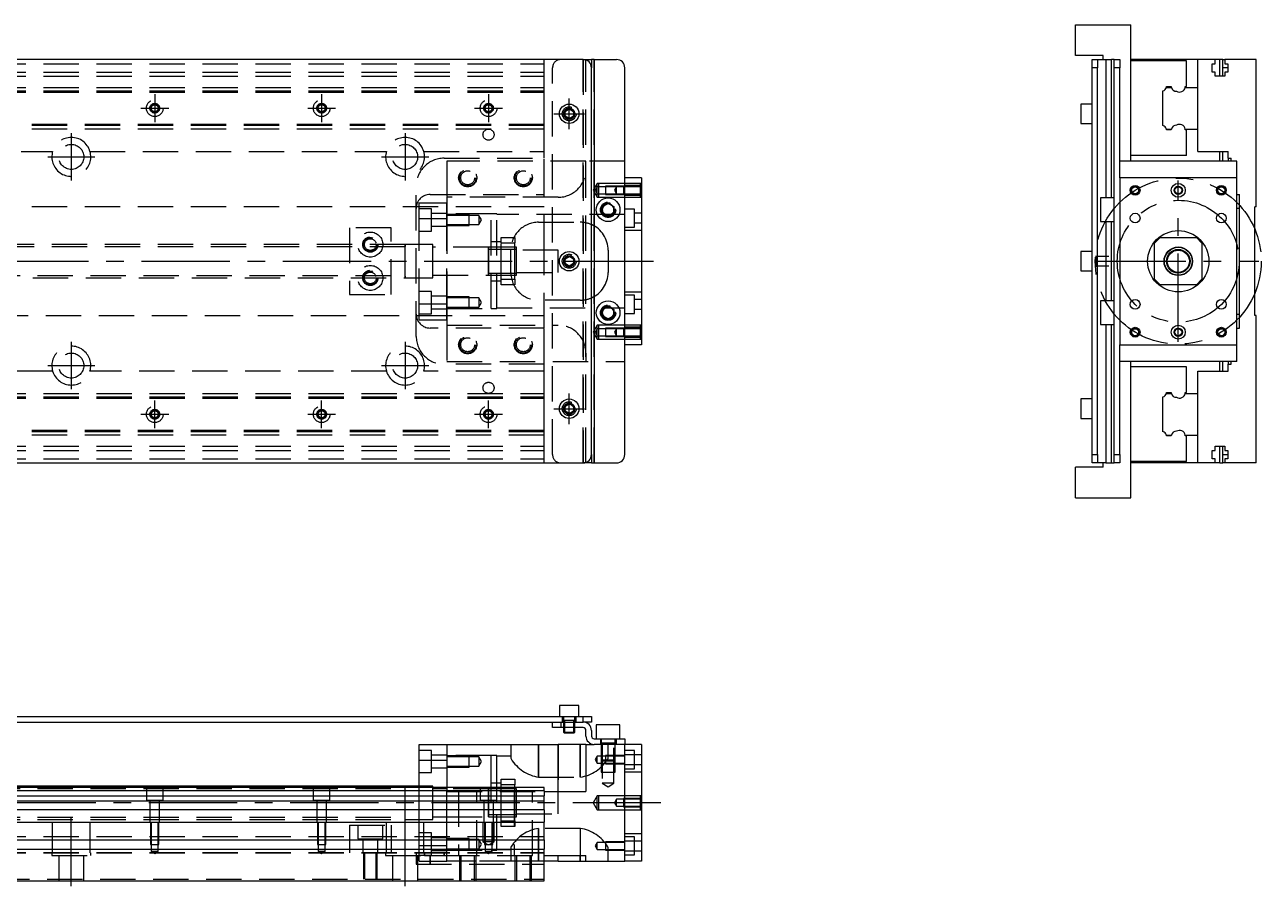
# Model space of a CAD drawing. Extents: x -5 to 855, y -275 to 87.
# Drawn here: x 410.2 to 854.8, y -224.6 to 85 of the extents above; entities that cross this region are included whole.
import ezdxf

# ---------------------------------------------------------------- set-up
doc = ezdxf.new("R2010")
doc.units = 0
doc.linetypes.add('CENTER', pattern=[50.8, 31.75, -6.35, 6.35, -6.35])
doc.linetypes.add('DASHED', pattern=[19.05, 12.7, -6.35])
doc.layers.get('0').update_dxf_attribs({"linetype": 'CONTINUOUS'})
doc.layers.add('CENTER', color=1, linetype='CENTER')

msp = doc.modelspace()

# ---------------------------------------------------------------- linework, layer by layer
at = {"color": 7, "linetype": 'CONTINUOUS'}
for p, q in [((787.97, 74), (787.97, 85)), ((787.97, 85), (807.97, 85)), ((807.97, 36), (807.97, 85)), ((611, 72.5), (3, 72.5)), ((611, 72.5), (614, 72.5)), ((614, 72.5), (614, 69.5)), ((615, 72.5), (614, 72.5)), ((615, 72.5), (615, -72.5)), ((615, 72.5), (623, 72.5)), ((797.97, 74), (787.97, 74)), ((793.97, 72.5), (795.97, 72.5)), ((793.97, 69.5), (793.97, 72.5)), ((795.97, 72.5), (795.97, 69.5)), ((795.97, 72.5), (798.97, 72.5)), ((797.97, 72.5), (797.97, 74)), ((798.97, 72.5), (798.97, 22.75)), ((798.97, 72.5), (800.97, 72.5)), ((800.97, 22.75), (800.97, 72.5)), ((801.97, 72.5), (800.97, 72.5)), ((801.97, 72.5), (803.97, 72.5)), ((801.97, 69.5), (801.97, 72.5)), ((803.97, 72.5), (803.97, 69.5)), ((831.97, 72.5), (807.97, 72.5)), ((827.97, 72), (807.97, 72)), ((827.97, 62.8), (827.97, 72)), ((838.27, 72.5), (831.97, 72.5)), ((831.97, 62.5), (831.97, 72.5)), ((839.97, 72.5), (838.27, 72.5)), ((838.27, 71), (838.27, 72.5)), ((839.97, 66.5), (839.97, 72.5)), ((840.97, 72.5), (839.97, 72.5)), ((840.97, 72.5), (841.67, 72.5)), ((840.97, 69.5), (840.97, 72.5)), ((841.67, 72.5), (841.67, 71)), ((852.97, 72.5), (841.67, 72.5)), ((852.97, 19.5), (852.97, 72.5)), ((614, -69.5), (614, 69.5)), ((626, -69.5), (626, 69.5)), ((795.97, 69.5), (793.97, 69.5)), ((793.97, -69.5), (793.97, 69.5)), ((795.97, -69.5), (795.97, 69.5)), ((803.97, 69.5), (801.97, 69.5)), ((801.97, -69.5), (801.97, 69.5)), ((803.97, 36), (803.97, 69.5)), ((837.12, 71), (838.27, 71)), ((837.12, 68), (837.12, 71)), ((838.27, 68), (837.12, 68)), ((838.27, 66.5), (838.27, 68)), ((842.82, 69.5), (840.97, 69.5)), ((840.97, 66.5), (840.97, 69.5)), ((841.67, 71), (842.82, 71)), ((841.67, 68), (841.67, 66.5)), ((842.82, 68), (841.67, 68)), ((842.82, 71), (842.82, 68)), ((820.72, 62.5), (822.5, 62.5)), ((820.77, 62.8), (822.47, 62.8)), ((827.45, 62.5), (831.97, 62.5)), ((827.47, 62.8), (827.97, 62.8)), ((831.97, 47.5), (831.97, 62.5)), ((831.97, 47.5), (831.97, 62.5)), ((841.67, 66.5), (838.27, 66.5)), ((819.47, 48.75), (819.47, 61.25)), ((604.5, 53.87), (606, 54.73)), ((604.5, 52.13), (604.5, 53.87)), ((606, 54.73), (607.5, 53.87)), ((607.5, 53.87), (607.5, 52.13)), ((789.97, 56.5), (789.97, 53)), ((793.97, 56.5), (789.97, 56.5)), ((606, 51.27), (604.5, 52.13)), ((607.5, 52.13), (606, 51.27)), ((789.97, 53), (789.97, 49.5)), ((789.97, 49.5), (793.97, 49.5)), ((820.72, 47.5), (822.5, 47.5)), ((822.47, 47.2), (820.77, 47.2)), ((827.45, 47.5), (831.97, 47.5)), ((827.97, 47.2), (827.47, 47.2)), ((827.97, 38), (827.97, 47.2)), ((831.97, 39.5), (831.97, 47.5)), ((626, -36), (626, 36)), ((803.97, 30), (803.97, 36)), ((803.97, 30), (803.97, 36)), ((845.97, 36), (803.97, 36)), ((827.97, 38), (807.97, 38)), ((831.97, 39.5), (842.97, 39.5)), ((839.97, 36), (839.97, 39.5)), ((840.97, 36), (840.97, 39.5)), ((842.97, 37), (842.97, 39.5)), ((842.97, 37), (843.97, 37)), ((842.97, 37), (842.97, 36)), ((843.97, 36), (843.97, 37)), ((845.97, 30), (845.97, 36)), ((632, 30), (626, 30)), ((632, 30), (632, -30)), ((803.97, 30), (803.97, -30)), ((845.97, 30), (803.97, 30)), ((845.97, -30), (845.97, 30)), ((796.97, 22.75), (796.97, 18.5)), ((801.97, 22.75), (796.97, 22.75)), ((845.97, 24), (846.97, 24)), ((846.97, -24), (846.97, 24)), ((618, 19.65), (620, 20.81)), ((618, 17.35), (618, 19.65)), ((620, 20.81), (622, 19.65)), ((622, 19.65), (622, 17.35)), ((796.97, 18.5), (796.97, 14.25)), ((846.97, 19), (845.97, 19)), ((852.47, -19.5), (852.47, 19.5)), ((852.97, 19.5), (852.47, 19.5)), ((620, 16.19), (618, 17.35)), ((622, 17.35), (620, 16.19)), ((796.97, 14.25), (801.97, 14.25)), ((798.97, 14.25), (798.97, -14.25)), ((800.97, -14.25), (800.97, 14.25)), ((547, -6), (547, 6)), ((818.47, 8.5), (816.47, 6.5)), ((816.47, -6.5), (816.47, 6.5)), ((818.47, 8.5), (831.47, 8.5)), ((833.47, 6.5), (831.47, 8.5)), ((833.47, 6.5), (833.47, -6.5)), ((604.5, 0.87), (606, 1.73)), ((604.5, -0.87), (604.5, 0.87)), ((606, 1.73), (607.5, 0.87)), ((607.5, 0.87), (607.5, -0.87)), ((789.97, 3.5), (789.97, 0)), ((793.97, 3.5), (789.97, 3.5)), ((789.97, 0), (789.97, -3.5)), ((795.37, 2), (795.37, 1.65)), ((795.37, 2), (795.37, 0)), ((795.37, 2), (795.37, -2)), ((795.37, 1.65), (795.37, 0)), ((795.97, 1.65), (795.37, 1.65)), ((795.37, 0), (795.37, -1.42)), ((797.97, 1.65), (795.97, 1.65)), ((799.97, 1.65), (797.97, 1.65)), ((606, -1.73), (604.5, -0.87)), ((607.5, -0.87), (606, -1.73)), ((789.97, -3.5), (793.97, -3.5)), ((795.37, -1.42), (795.37, -2)), ((795.37, -1.65), (795.97, -1.65)), ((795.97, -1.65), (797.97, -1.65)), ((797.97, -1.65), (799.97, -1.65)), ((816.47, -6.5), (818.47, -8.5)), ((831.47, -8.5), (818.47, -8.5)), ((831.47, -8.5), (833.47, -6.5)), ((618, -17.35), (620, -16.19)), ((618, -19.65), (618, -17.35)), ((620, -16.19), (622, -17.35)), ((622, -17.35), (622, -19.65)), ((796.97, -14.25), (796.97, -18.5)), ((801.97, -14.25), (796.97, -14.25)), ((620, -20.81), (618, -19.65)), ((622, -19.65), (620, -20.81)), ((796.97, -18.5), (796.97, -22.75)), ((845.97, -19), (846.97, -19)), ((852.97, -19.5), (852.47, -19.5)), ((852.97, -72.5), (852.97, -19.5)), ((796.97, -22.75), (801.97, -22.75)), ((798.97, -22.75), (798.97, -72.5)), ((800.97, -72.5), (800.97, -22.75)), ((845.97, -24), (846.97, -24)), ((632, -30), (626, -30)), ((803.97, -36), (803.97, -30)), ((803.97, -30), (845.97, -30)), ((803.97, -36), (803.97, -30)), ((845.97, -36), (845.97, -30)), ((803.97, -69.5), (803.97, -36)), ((845.97, -36), (803.97, -36)), ((807.97, -85), (807.97, -36)), ((827.97, -38), (807.97, -38)), ((827.97, -47.2), (827.97, -38)), ((831.97, -39.5), (842.97, -39.5)), ((831.97, -47.5), (831.97, -39.5)), ((839.97, -39.5), (839.97, -36)), ((840.97, -39.5), (840.97, -36)), ((842.97, -36), (842.97, -37)), ((842.97, -37), (843.97, -37)), ((842.97, -39.5), (842.97, -37)), ((843.97, -37), (843.97, -36)), ((819.47, -61.25), (819.47, -48.75)), ((820.72, -47.5), (822.5, -47.5)), ((820.77, -47.2), (822.47, -47.2)), ((827.45, -47.5), (831.97, -47.5)), ((827.47, -47.2), (827.97, -47.2)), ((831.97, -62.5), (831.97, -47.5)), ((831.97, -62.5), (831.97, -47.5)), ((604.5, -52.13), (606, -51.27)), ((604.5, -53.87), (604.5, -52.13)), ((606, -51.27), (607.5, -52.13)), ((607.5, -52.13), (607.5, -53.87)), ((789.97, -49.5), (789.97, -53)), ((793.97, -49.5), (789.97, -49.5)), ((789.97, -53), (789.97, -56.5)), ((606, -54.73), (604.5, -53.87)), ((607.5, -53.87), (606, -54.73)), ((789.97, -56.5), (793.97, -56.5)), ((820.72, -62.5), (822.5, -62.5)), ((822.47, -62.8), (820.77, -62.8)), ((827.45, -62.5), (831.97, -62.5)), ((827.97, -62.8), (827.47, -62.8)), ((827.97, -72), (827.97, -62.8)), ((831.97, -72.5), (831.97, -62.5)), ((838.27, -66.5), (841.67, -66.5)), ((838.27, -68), (838.27, -66.5)), ((839.97, -72.5), (839.97, -66.5)), ((840.97, -69.5), (840.97, -66.5)), ((841.67, -66.5), (841.67, -68)), ((614, -69.5), (614, -72.5)), ((793.97, -69.5), (795.97, -69.5)), ((793.97, -72.5), (793.97, -69.5)), ((795.97, -69.5), (795.97, -72.5)), ((801.97, -69.5), (803.97, -69.5)), ((801.97, -72.5), (801.97, -69.5)), ((803.97, -69.5), (803.97, -72.5)), ((837.12, -68), (838.27, -68)), ((837.12, -71), (837.12, -68)), ((838.27, -71), (837.12, -71)), ((838.27, -72.5), (838.27, -71)), ((840.97, -69.5), (842.82, -69.5)), ((840.97, -72.5), (840.97, -69.5)), ((841.67, -68), (842.82, -68)), ((841.67, -71), (841.67, -72.5)), ((842.82, -71), (841.67, -71)), ((842.82, -68), (842.82, -71)), ((3, -72.5), (611, -72.5)), ((614, -72.5), (611, -72.5)), ((614, -72.5), (615, -72.5)), ((615, -72.5), (623, -72.5)), ((787.97, -85), (787.97, -74)), ((797.97, -74), (787.97, -74)), ((795.97, -72.5), (793.97, -72.5)), ((798.97, -72.5), (795.97, -72.5)), ((797.97, -74), (797.97, -72.5)), ((798.97, -72.5), (800.97, -72.5)), ((800.97, -72.5), (801.97, -72.5)), ((803.97, -72.5), (801.97, -72.5)), ((827.97, -72), (807.97, -72)), ((831.97, -72.5), (807.97, -72.5)), ((838.27, -72.5), (831.97, -72.5)), ((839.97, -72.5), (838.27, -72.5)), ((839.97, -72.5), (840.97, -72.5)), ((841.67, -72.5), (840.97, -72.5)), ((852.97, -72.5), (841.67, -72.5)), ((787.97, -85), (807.97, -85)), ((609.5, -159.63), (602.5, -159.63)), ((602.5, -159.63), (602.5, -163.63)), ((609.5, -163.63), (609.5, -159.63)), ((357, -163.63), (611, -163.63)), ((611, -165.63), (611, -163.63)), ((611, -163.63), (614, -163.63)), ((614, -163.63), (614, -165.63)), ((357, -165.63), (603, -165.63)), ((600, -167.63), (600, -165.63)), ((603, -167.63), (600, -167.63)), ((603, -165.63), (611, -165.63)), ((603, -165.63), (603, -167.63)), ((603, -165.63), (611, -165.63)), ((611, -167.63), (603, -167.63)), ((604, -167.63), (604, -169.28)), ((604.35, -167.63), (604.35, -169.63)), ((607.65, -169.63), (607.65, -167.63)), ((608, -169.28), (608, -167.63)), ((614, -165.63), (611, -165.63)), ((612, -170.63), (612, -168.63)), ((614, -168.63), (614, -170.63)), ((624.25, -166.63), (615.75, -166.63)), ((615.75, -166.63), (615.75, -171.63)), ((624.25, -171.63), (624.25, -166.63)), ((604, -169.28), (608, -169.28)), ((604, -169.28), (604.35, -169.63)), ((607.65, -169.63), (604.35, -169.63)), ((607.65, -169.63), (608, -169.28)), ((615, -171.63), (623, -171.63)), ((623, -173.63), (623, -171.63)), ((623, -171.63), (626, -171.63)), ((626, -171.63), (626, -173.63)), ((552, -179.3), (552, -173.63)), ((552, -173.63), (562, -173.63)), ((562, -173.63), (602, -173.63)), ((562, -173.63), (562, -189.13)), ((602, -190.63), (602, -173.63)), ((612, -173.63), (602, -173.63)), ((612, -173.63), (615, -173.63)), ((612, -173.63), (612, -190.63)), ((623, -173.63), (615, -173.63)), ((626, -173.63), (623, -173.63)), ((632, -173.63), (626, -173.63)), ((626, -215.63), (626, -173.63)), ((632, -173.63), (632, -215.63)), ((552, -179.3), (562, -179.3)), ((552, -189.13), (552, -179.3)), ((547, -188.63), (352.5, -188.63)), ((597, -189.13), (352.5, -189.13)), ((597, -190.38), (352.5, -190.38)), ((547, -188.63), (546.99, -188.63)), ((547, -189.13), (547, -188.63)), ((547, -188.63), (547, -188.63)), ((552, -188.63), (547, -188.63)), ((547, -189.13), (547, -188.63)), ((552, -188.63), (547, -188.63)), ((577, -194.63), (577, -189.63)), ((577, -199.63), (577, -189.63)), ((577, -190.38), (577, -190.63)), ((578, -190.38), (577, -190.38)), ((577, -190.63), (577, -198.88)), ((581.5, -190.38), (578, -190.38)), ((586.5, -190.38), (581.5, -190.38)), ((587, -190.38), (586.5, -190.38)), ((597, -190.38), (597, -189.13)), ((597, -190.38), (597, -192.16)), ((597, -190.63), (612, -190.63)), ((352.5, -192.16), (597, -192.16)), ((597, -194.05), (352.5, -194.05)), ((597, -194.05), (597, -192.16)), ((597, -197.11), (597, -194.05)), ((597, -197.11), (352.5, -197.11)), ((577, -199.63), (577, -198.88)), ((577, -198.88), (587, -198.88)), ((597, -197.11), (597, -201.63)), ((17, -201.63), (597, -201.63)), ((597, -207.93), (597, -201.63)), ((17, -207.93), (597, -207.93)), ((597, -207.93), (597, -211.33)), ((17, -211.33), (597, -211.33)), ((597, -222.63), (597, -211.33)), ((597, -213.63), (612, -213.63)), ((602, -215.63), (597, -215.63)), ((602, -215.63), (602, -213.63)), ((602, -215.63), (612, -215.63)), ((612, -215.63), (612, -213.63)), ((612, -215.63), (626, -215.63)), ((632, -215.63), (626, -215.63)), ((17, -222.63), (597, -222.63))]:
    msp.add_line(p, q, dxfattribs=at)
at = {"color": 3, "linetype": 'DASHED'}
for p, q in [((597, 62.5), (597, 72.5)), ((611, -72.5), (611, 72.5)), ((611, 72.5), (611, -72.5)), ((612, -72.5), (612, 72.5)), ((615, -72.5), (615, 72.5)), ((17, 71), (597, 71)), ((17, 68), (597, 68)), ((600, -69.5), (600, 69.5)), ((17, 66.5), (597, 66.5)), ((17, 62.5), (597, 62.5)), ((597, 61.25), (597, 62.5)), ((17, 61.25), (597, 61.25)), ((17, 61.11), (597, 61.11)), ((17, 61.1), (597, 61.1)), ((17, 60.8), (597, 60.8)), ((597, 48.75), (597, 61.25)), ((597, 49.2), (17, 49.2)), ((604, 53), (604.03, 53.35)), ((597, 48.9), (17, 48.9)), ((597, 48.89), (17, 48.89)), ((597, 48.75), (17, 48.75)), ((597, 47.5), (17, 47.5)), ((597, 47.5), (597, 48.75)), ((597, 39.5), (597, 47.5)), ((313.71, 39.5), (420.29, 39.5)), ((433.71, 39.5), (540.29, 39.5)), ((553.71, 39.5), (597, 39.5)), ((561, 37), (597, 37)), ((562, 36), (562, 23)), ((612, 36), (562, 36)), ((597, 37), (597, 39.5)), ((597, 24), (597, 37)), ((626, 36), (612, 36)), ((612, 33), (612, 36)), ((551, -27), (551, 27)), ((616, 28), (614.56, 25.5)), ((616, 26.75), (615.28, 25.5)), ((616, 26.75), (616, 28)), ((616.5, 28), (616, 28)), ((616, 24.25), (616, 26.75)), ((619, 26.75), (616, 26.75)), ((616.5, 28), (616.5, 23)), ((626, 28), (616.5, 28)), ((619, 27), (619, 24)), ((626, 27), (619, 27)), ((626, 26.75), (619, 26.75)), ((623, 26.75), (622.28, 25.5)), ((623, 24.25), (623, 26.75)), ((625.5, 27), (625.5, 24)), ((631.5, 28), (626, 28)), ((632, 27.25), (626, 27.25)), ((631.5, 27), (626, 27)), ((631.5, 26.75), (626, 26.75)), ((631.5, 28), (631.5, 23)), ((632, 28), (631.5, 28)), ((556, 24), (597, 24)), ((562, 23), (562, 15.33)), ((602, 23), (562, 23)), ((597, 4), (597, 24)), ((614.56, 25.5), (616, 23)), ((615.28, 25.5), (616, 24.25)), ((616, 23), (616, 24.25)), ((616, 24.25), (619, 24.25)), ((616, 23), (616.5, 23)), ((616.5, 23), (626, 23)), ((619, 24.25), (626, 24.25)), ((619, 24), (626, 24)), ((622.28, 25.5), (623, 24.25)), ((626, 24.25), (631.5, 24.25)), ((626, 24), (631.5, 24)), ((626, 23.75), (632, 23.75)), ((626, 23), (631.5, 23)), ((631.5, 23), (632, 23)), ((597, 19.5), (93.97, 19.5)), ((552, 21), (562, 21)), ((552, 15.33), (552, 21)), ((556.5, 18.85), (552, 18.85)), ((556.5, 10.85), (556.5, 18.85)), ((562, 15.33), (562, 21)), ((622.48, 18.79), (622.5, 18.5)), ((629.5, 18.75), (626, 18.75)), ((629.5, 12.25), (629.5, 18.75)), ((552, 15.33), (562, 15.33)), ((552, -15.33), (552, 15.33)), ((562, 17.1), (556.5, 17.1)), ((578, 17), (562, 17)), ((578, 17), (562, 17)), ((570, 16.85), (562, 16.85)), ((570, 16.5), (562, 16.5)), ((562, -15.33), (562, 15.33)), ((562, 15.33), (562, -15.33)), ((570, 12.85), (570, 16.85)), ((573.5, 16.5), (570, 16.5)), ((573.5, 16.5), (573.5, 13.2)), ((574.45, 14.85), (573.5, 16.5)), ((573.5, 13.2), (574.45, 14.85)), ((578, -17), (578, 17)), ((580, 17), (578, 17)), ((580, -17), (580, 17)), ((626, 16.75), (580, 16.75)), ((595, 14), (610, 14)), ((632, 17.25), (629.5, 17.25)), ((629.5, 13.75), (632, 13.75)), ((542, 12), (527, 12)), ((527, 12), (527, -12)), ((542, -12), (542, 12)), ((552, 10.85), (556.5, 10.85)), ((556.5, 12.6), (562, 12.6)), ((562, 13.2), (570, 13.2)), ((562, 12.85), (570, 12.85)), ((570, 13.2), (573.5, 13.2)), ((626, 12.25), (629.5, 12.25)), ((632, 11), (626, 11)), ((547, 5.13), (72, 5.13)), ((547, 6), (337, 6)), ((552, 6), (546.99, 6)), ((547, -6), (547, 6)), ((547, 6), (547, 5.33)), ((547, -6), (547, 6)), ((547, 6), (547, 5.33)), ((557, 6), (547, 6)), ((557, -6), (557, 6)), ((577, 5), (557, 5)), ((577, 5), (557, 5)), ((577, -5), (577, 5)), ((577, 4.25), (577, 5)), ((577, 4.44), (577, 5)), ((577, 5), (577, 4.44)), ((577, 5), (577, 5)), ((586.5, 5), (577, 5)), ((586.5, 5), (577, 5)), ((581.5, 7), (578, 7)), ((581.5, 8.5), (586.5, 8.5)), ((581.5, 6.5), (581.5, 8.5)), ((581.5, -6.5), (581.5, 6.5)), ((586.5, 6.5), (581.5, 6.5)), ((586.5, 8.5), (586.5, 6.5)), ((586.5, -6.5), (586.5, 6.5)), ((587, 5), (586.5, 5)), ((587, 0), (587, 5)), ((577, 4.44), (577, -4.44)), ((577, 4.25), (577, -4.25)), ((587, 4.25), (577, 4.25)), ((585, -4), (585, 4)), ((602, 4), (587, 4)), ((587, -5), (587, 0)), ((597, -4), (597, 4)), ((602, 0), (602, 4)), ((602, -4), (602, 0)), ((604, 0), (604.02, 0.3)), ((620, 4), (620, -4)), ((577, -5), (577, -4.25)), ((577, -4.25), (587, -4.25)), ((577, -5), (577, -4.44)), ((577, -4.44), (577, -5)), ((587, -4), (602, -4)), ((597, -24), (597, -4)), ((72, -5.12), (547, -5.12)), ((337, -6), (547, -6)), ((546.99, -6), (552, -6)), ((546.99, -6), (557, -6)), ((547, -5.33), (547, -6)), ((547, -5.33), (547, -6)), ((547, -6), (547, -6)), ((547, -6), (547, -6)), ((557, -5), (577, -5)), ((557, -5), (577, -5)), ((577, -5), (577, -5)), ((577, -5), (586.5, -5)), ((577, -5), (586.5, -5)), ((578, -7), (581.5, -7)), ((581.5, -6.5), (586.5, -6.5)), ((581.5, -8.5), (581.5, -6.5)), ((586.5, -8.5), (581.5, -8.5)), ((586.5, -5), (587, -5)), ((586.5, -6.5), (586.5, -8.5)), ((527, -12), (542, -12)), ((556.5, -10.85), (552, -10.85)), ((556.5, -18.85), (556.5, -10.85)), ((562, -12.6), (556.5, -12.6)), ((570, -12.85), (562, -12.85)), ((570, -13.2), (562, -13.2)), ((570, -16.85), (570, -12.85)), ((573.5, -13.2), (570, -13.2)), ((573.5, -13.2), (573.5, -16.5)), ((574.45, -14.85), (573.5, -13.2)), ((626, -11), (632, -11)), ((629.5, -12.25), (626, -12.25)), ((629.5, -18.75), (629.5, -12.25)), ((552, -15.33), (562, -15.33)), ((552, -21), (552, -15.33)), ((556.5, -17.1), (562, -17.1)), ((562, -21), (562, -15.33)), ((562, -15.33), (562, -23)), ((562, -16.5), (570, -16.5)), ((562, -16.85), (570, -16.85)), ((562, -17), (578, -17)), ((562, -17), (578, -17)), ((570, -16.5), (573.5, -16.5)), ((573.5, -16.5), (574.45, -14.85)), ((578, -17), (580, -17)), ((580, -16.75), (626, -16.75)), ((610, -14), (595, -14)), ((632, -13.75), (629.5, -13.75)), ((629.5, -17.25), (632, -17.25)), ((93.97, -19.5), (597, -19.5)), ((552, -18.85), (556.5, -18.85)), ((552, -21), (562, -21)), ((622.48, -18.21), (622.5, -18.5)), ((626, -18.75), (629.5, -18.75)), ((597, -24), (556, -24)), ((562, -23), (602, -23)), ((562, -23), (562, -36)), ((597, -37), (597, -24)), ((616, -23), (614.56, -25.5)), ((614.56, -25.5), (616, -28)), ((616, -24.25), (615.28, -25.5)), ((615.28, -25.5), (616, -26.75)), ((616, -24.25), (616, -23)), ((616.5, -23), (616, -23)), ((616, -26.75), (616, -24.25)), ((619, -24.25), (616, -24.25)), ((616.5, -23), (616.5, -28)), ((626, -23), (616.5, -23)), ((619, -24), (619, -27)), ((626, -24), (619, -24)), ((626, -24.25), (619, -24.25)), ((623, -24.25), (622.28, -25.5)), ((622.28, -25.5), (623, -26.75)), ((623, -26.75), (623, -24.25)), ((625.5, -24), (625.5, -27)), ((631.5, -23), (626, -23)), ((632, -23.75), (626, -23.75)), ((631.5, -24), (626, -24)), ((631.5, -24.25), (626, -24.25)), ((631.5, -23), (631.5, -28)), ((632, -23), (631.5, -23)), ((616, -28), (616, -26.75)), ((616, -26.75), (619, -26.75)), ((616, -28), (616.5, -28)), ((616.5, -28), (626, -28)), ((619, -26.75), (626, -26.75)), ((619, -27), (626, -27)), ((626, -26.75), (631.5, -26.75)), ((626, -27), (631.5, -27)), ((626, -27.25), (632, -27.25)), ((626, -28), (631.5, -28)), ((631.5, -28), (632, -28)), ((612, -33), (612, -36)), ((420.29, -39.5), (313.71, -39.5)), ((540.29, -39.5), (433.71, -39.5)), ((597, -39.5), (553.71, -39.5)), ((597, -37), (561, -37)), ((562, -36), (626, -36)), ((597, -39.5), (597, -37)), ((597, -47.5), (597, -39.5)), ((17, -47.5), (597, -47.5)), ((17, -48.75), (597, -48.75)), ((17, -48.89), (597, -48.89)), ((17, -48.9), (597, -48.9)), ((597, -48.75), (597, -47.5)), ((597, -61.25), (597, -48.75)), ((17, -49.2), (597, -49.2)), ((607.97, -52.67), (608, -53)), ((597, -60.8), (17, -60.8)), ((597, -61.1), (17, -61.1)), ((597, -61.11), (17, -61.11)), ((597, -61.25), (17, -61.25)), ((597, -62.5), (597, -61.25)), ((597, -62.5), (17, -62.5)), ((17, -66.5), (597, -66.5)), ((597, -72.5), (597, -62.5)), ((17, -68), (597, -68)), ((17, -71), (597, -71)), ((603.5, -163.63), (603.5, -165.63)), ((604, -163.63), (604, -167.63)), ((608, -167.63), (608, -163.63)), ((608.5, -165.63), (608.5, -163.63)), ((608, -165.03), (604, -165.03)), ((604, -165.63), (604, -167.63)), ((604.35, -165.03), (604.35, -167.63)), ((607.65, -167.63), (607.65, -165.03)), ((608, -167.63), (608, -165.63)), ((617.25, -171.63), (617.25, -173.63)), ((617.5, -171.63), (617.5, -183.63)), ((622.5, -173.23), (617.5, -173.23)), ((617.9, -173.23), (617.9, -187.63)), ((622.1, -187.63), (622.1, -173.23)), ((622.5, -183.63), (622.5, -171.63)), ((622.75, -173.63), (622.75, -171.63)), ((556.5, -175.78), (552, -175.78)), ((556.5, -183.78), (556.5, -175.78)), ((562, -177.53), (556.5, -177.53)), ((578, -177.63), (562, -177.63)), ((570, -177.78), (562, -177.78)), ((570, -181.78), (570, -177.78)), ((578, -189.13), (578, -177.63)), ((580, -177.63), (578, -177.63)), ((580, -189.13), (580, -177.63)), ((585, -173.63), (585, -178.36)), ((595, -185.43), (595, -173.63)), ((595, -173.63), (595, -185.43)), ((602, -173.63), (602, -190.63)), ((610, -173.63), (610, -185.43)), ((610, -185.43), (610, -173.63)), ((619, -177.63), (619, -180.63)), ((626, -177.63), (619, -177.63)), ((620, -178.36), (620, -173.63)), ((629.5, -175.88), (626, -175.88)), ((632, -177.38), (626, -177.38)), ((629.5, -182.38), (629.5, -175.88)), ((556.5, -182.03), (562, -182.03)), ((570, -178.13), (562, -178.13)), ((562, -181.43), (570, -181.43)), ((562, -181.78), (570, -181.78)), ((573.5, -178.13), (570, -178.13)), ((570, -181.43), (573.5, -181.43)), ((573.5, -178.13), (573.5, -181.43)), ((574.45, -179.78), (573.5, -178.13)), ((573.5, -181.43), (574.45, -179.78)), ((585, -177.88), (580, -177.88)), ((585, -178.36), (585.03, -178.59)), ((585.03, -178.59), (585.13, -178.85)), ((616, -177.88), (615.28, -179.13)), ((615.28, -179.13), (616, -180.38)), ((616, -180.38), (616, -177.88)), ((619, -177.88), (616, -177.88)), ((616, -180.38), (619, -180.38)), ((617.5, -179.23), (619, -179.23)), ((617.5, -179.23), (617.9, -179.63)), ((619, -179.63), (617.9, -179.63)), ((626, -177.88), (619, -177.88)), ((619, -179.23), (622.5, -179.23)), ((622.1, -179.63), (619, -179.63)), ((619, -180.38), (626, -180.38)), ((619, -180.63), (626, -180.63)), ((619.84, -178.91), (619.96, -178.61)), ((619.96, -178.61), (620, -178.36)), ((622.1, -179.63), (622.5, -179.23)), ((626, -180.88), (632, -180.88)), ((552, -183.78), (556.5, -183.78)), ((581.5, -186.13), (586.5, -186.13)), ((581.5, -188.13), (581.5, -186.13)), ((586.5, -186.13), (586.5, -188.13)), ((595, -185.43), (610, -185.43)), ((617.5, -183.63), (622.5, -183.63)), ((626, -182.38), (629.5, -182.38)), ((632, -183.63), (626, -183.63)), ((72, -189.5), (547, -189.5)), ((454, -189.13), (454, -193.63)), ((460, -193.63), (460, -189.13)), ((514, -189.13), (514, -193.63)), ((520, -193.63), (520, -189.13)), ((547, -188.63), (547, -189.3)), ((547, -200.63), (547, -189.13)), ((547, -194.43), (547, -189.13)), ((557, -188.63), (552, -188.63)), ((552, -201.63), (552, -189.13)), ((557, -189.13), (557, -188.63)), ((557, -194.63), (557, -189.13)), ((562, -189.63), (557, -189.63)), ((562, -189.13), (562, -190.63)), ((577, -189.63), (562, -189.63)), ((562, -190.63), (597, -190.63)), ((562, -201.63), (562, -190.63)), ((566.25, -190.63), (566.25, -213.63)), ((572.75, -213.63), (572.75, -190.63)), ((574, -189.13), (574, -193.63)), ((577, -189.63), (577, -190.19)), ((577, -190.19), (577, -189.63)), ((578, -189.63), (577, -189.63)), ((577, -190.19), (577, -190.63)), ((577, -190.63), (577, -194.43)), ((581.5, -187.63), (578, -187.63)), ((578, -190.63), (578, -189.13)), ((581.5, -189.63), (578, -189.63)), ((578, -194.63), (578, -190.63)), ((580, -193.63), (580, -189.13)), ((580, -193.63), (580, -189.13)), ((586.5, -188.13), (581.5, -188.13)), ((581.5, -189.13), (581.5, -188.13)), ((581.5, -190.63), (581.5, -189.13)), ((586.5, -189.63), (581.5, -189.63)), ((581.5, -201.13), (581.5, -190.63)), ((586.25, -190.63), (586.25, -213.63)), ((586.5, -189.13), (586.5, -188.13)), ((586.5, -190.63), (586.5, -189.13)), ((587, -189.63), (586.5, -189.63)), ((586.5, -201.13), (586.5, -190.63)), ((587, -190.63), (587, -189.63)), ((587, -199.63), (587, -190.63)), ((592.75, -213.63), (592.75, -190.63)), ((602, -198.63), (602, -190.63)), ((620, -187.63), (617.9, -187.63)), ((617.9, -187.63), (620, -188.84)), ((622.1, -187.63), (620, -187.63)), ((620, -188.84), (622.1, -187.63)), ((454, -193.63), (460, -193.63)), ((455.25, -193.63), (455.25, -201.63)), ((458.75, -201.63), (458.75, -193.63)), ((514, -193.63), (520, -193.63)), ((515.25, -193.63), (515.25, -201.63)), ((518.75, -201.63), (518.75, -193.63)), ((547, -200.63), (547, -194.43)), ((557, -200.63), (557, -194.63)), ((574, -193.63), (580, -193.63)), ((575.25, -193.63), (575.25, -201.63)), ((577, -194.43), (577, -199.07)), ((578.75, -201.63), (578.75, -193.63)), ((580, -194.63), (580, -193.63)), ((580, -211.63), (580, -194.63)), ((616, -192.13), (614.56, -194.63)), ((614.56, -194.63), (616, -197.13)), ((616, -197.13), (616, -192.13)), ((616.5, -192.13), (616, -192.13)), ((616.5, -192.13), (616.5, -197.13)), ((626, -192.13), (616.5, -192.13)), ((623, -193.38), (622.28, -194.63)), ((622.28, -194.63), (623, -195.88)), ((623, -195.88), (623, -193.38)), ((625.5, -193.38), (623, -193.38)), ((625.5, -193.13), (625.5, -196.13)), ((626, -193.13), (625.5, -193.13)), ((631.5, -193.38), (625.5, -193.38)), ((631.5, -192.13), (626, -192.13)), ((631.5, -193.13), (626, -193.13)), ((631.5, -192.13), (631.5, -197.13)), ((632, -192.13), (631.5, -192.13)), ((72, -199.75), (547, -199.75)), ((557, -199.63), (562, -199.63)), ((562, -199.63), (577, -199.63)), ((577, -199.63), (577, -199.07)), ((577, -199.07), (577, -199.63)), ((577, -199.63), (586.5, -199.63)), ((577, -199.63), (586.5, -199.63)), ((586.5, -199.63), (587, -199.63)), ((587, -198.63), (602, -198.63)), ((616, -197.13), (616.5, -197.13)), ((616.5, -197.13), (626, -197.13)), ((623, -195.88), (625.5, -195.88)), ((625.5, -195.88), (631.5, -195.88)), ((625.5, -196.13), (626, -196.13)), ((626, -196.13), (631.5, -196.13)), ((626, -197.13), (631.5, -197.13)), ((631.5, -197.13), (632, -197.13)), ((72, -200.63), (547, -200.63)), ((420.29, -212.63), (420.29, -201.63)), ((433.71, -201.63), (433.71, -212.63)), ((455.5, -201.63), (455.5, -207.93)), ((455.75, -201.63), (455.75, -209.63)), ((458.25, -209.63), (458.25, -201.63)), ((458.5, -207.93), (458.5, -201.63)), ((515.5, -201.63), (515.5, -207.93)), ((515.75, -201.63), (515.75, -209.63)), ((518.25, -209.63), (518.25, -201.63)), ((518.5, -207.93), (518.5, -201.63)), ((527, -202.63), (542, -202.63)), ((527, -202.63), (527, -207.93)), ((530, -202.63), (530, -207.63)), ((539, -207.63), (539, -202.63)), ((540.29, -212.63), (540.29, -201.63)), ((542, -202.63), (542, -207.93)), ((546.99, -200.63), (547, -200.63)), ((547, -200.63), (547, -200.63)), ((547, -200.63), (547, -200.63)), ((547, -200.63), (552, -200.63)), ((547, -200.63), (552, -200.63)), ((552, -200.63), (557, -200.63)), ((552, -207.93), (552, -201.63)), ((553.71, -212.63), (553.71, -201.63)), ((562, -207.93), (562, -201.63)), ((575, -201.63), (575, -208.63)), ((575.5, -201.63), (575.5, -207.93)), ((575.75, -201.63), (575.75, -209.63)), ((578.25, -209.63), (578.25, -201.63)), ((578.5, -207.93), (578.5, -201.63)), ((579, -208.63), (579, -201.63)), ((581.5, -201.13), (586.5, -201.13)), ((581.5, -203.13), (581.5, -201.13)), ((586.5, -203.13), (581.5, -203.13)), ((586.5, -201.13), (586.5, -203.13)), ((610, -203.83), (595, -203.83)), ((595, -215.63), (595, -203.83)), ((595, -203.83), (595, -211.33)), ((610, -203.83), (610, -215.63)), ((17, -206.78), (597, -206.78)), ((455.5, -207.93), (455.5, -209.63)), ((458.5, -209.63), (458.5, -207.93)), ((515.5, -207.93), (515.5, -209.63)), ((518.5, -209.63), (518.5, -207.93)), ((527, -207.93), (527, -211.33)), ((530, -207.63), (539, -207.63)), ((531.75, -207.63), (531.75, -212.63)), ((537.25, -212.63), (537.25, -207.63)), ((542, -207.93), (542, -211.33)), ((556.5, -205.48), (552, -205.48)), ((552, -209.96), (552, -207.93)), ((556.5, -213.48), (556.5, -205.48)), ((562, -207.23), (556.5, -207.23)), ((570, -207.48), (562, -207.48)), ((570, -207.83), (562, -207.83)), ((562, -211.33), (562, -207.93)), ((570, -211.33), (570, -207.48)), ((573.5, -207.83), (570, -207.83)), ((573.5, -207.83), (573.5, -211.13)), ((574.45, -209.48), (573.5, -207.83)), ((579, -208.63), (575, -208.63)), ((575, -208.63), (577, -209.78)), ((575.5, -207.93), (575.5, -209.63)), ((577, -209.78), (579, -208.63)), ((578.5, -209.63), (578.5, -207.93)), ((616, -208.88), (615.28, -210.13)), ((616, -211.38), (616, -208.88)), ((619, -208.88), (616, -208.88)), ((619, -208.63), (619, -211.63)), ((626, -208.63), (619, -208.63)), ((626, -208.88), (619, -208.88)), ((626, -205.63), (632, -205.63)), ((629.5, -206.88), (626, -206.88)), ((632, -208.38), (626, -208.38)), ((629.5, -213.38), (629.5, -206.88)), ((17, -212.48), (597, -212.48)), ((17, -212.63), (597, -212.63)), ((420, -212.63), (420, -213.63)), ((434, -213.63), (434, -212.63)), ((455.5, -209.63), (458.5, -209.63)), ((455.75, -209.63), (455.75, -212.13)), ((458.25, -212.13), (455.75, -212.13)), ((455.75, -212.13), (457, -212.85)), ((457, -212.85), (458.25, -212.13)), ((458.25, -212.13), (458.25, -209.63)), ((515.5, -209.63), (518.5, -209.63)), ((515.75, -209.63), (515.75, -212.13)), ((518.25, -212.13), (515.75, -212.13)), ((515.75, -212.13), (517, -212.85)), ((517, -212.85), (518.25, -212.13)), ((518.25, -212.13), (518.25, -209.63)), ((527, -211.33), (527, -212.63)), ((532, -212.63), (532, -222.13)), ((532.4, -212.63), (532.4, -222.13)), ((536.6, -222.13), (536.6, -212.63)), ((537, -222.13), (537, -212.63)), ((540, -212.63), (540, -213.63)), ((542, -211.33), (542, -212.63)), ((551, -212.63), (551, -213.63)), ((552, -209.96), (562, -209.96)), ((552, -211.33), (552, -209.96)), ((552, -212.63), (552, -211.33)), ((552, -215.63), (552, -212.63)), ((554, -212.63), (554, -213.63)), ((554, -213.63), (554, -212.63)), ((556.5, -211.73), (562, -211.73)), ((561, -213.63), (561, -212.63)), ((561, -212.63), (561, -213.63)), ((562, -211.13), (570, -211.13)), ((562, -213.63), (562, -211.33)), ((562, -211.48), (570, -211.48)), ((562, -211.63), (578, -211.63)), ((570, -211.13), (573.5, -211.13)), ((570, -211.48), (570, -211.33)), ((573.5, -211.13), (574.45, -209.48)), ((575.5, -209.63), (578.5, -209.63)), ((575.75, -209.63), (575.75, -212.13)), ((578.25, -212.13), (575.75, -212.13)), ((575.75, -212.13), (577, -212.85)), ((577, -212.85), (578.25, -212.13)), ((578, -211.63), (580, -211.63)), ((578.25, -212.13), (578.25, -209.63)), ((580, -211.38), (585, -211.38)), ((585.04, -210.65), (585, -210.9)), ((585, -210.9), (585, -215.63)), ((585.16, -210.35), (585.04, -210.65)), ((595, -211.33), (595, -213.63)), ((615.28, -210.13), (616, -211.38)), ((616, -211.38), (619, -211.38)), ((619, -211.38), (626, -211.38)), ((619, -211.63), (626, -211.63)), ((619.97, -210.67), (619.87, -210.41)), ((620, -210.9), (619.97, -210.67)), ((620, -215.63), (620, -210.9)), ((626, -211.88), (632, -211.88)), ((626, -213.38), (629.5, -213.38)), ((420, -213.63), (434, -213.63)), ((422.5, -213.63), (422.5, -222.63)), ((431.5, -222.63), (431.5, -213.63)), ((540, -213.63), (554, -213.63)), ((542.5, -213.63), (542.5, -222.63)), ((551, -213.63), (551, -216.63)), ((551, -216.63), (597, -216.63)), ((551.5, -213.63), (551.5, -222.63)), ((552, -213.48), (556.5, -213.48)), ((552, -215.63), (562, -215.63)), ((554, -213.63), (561, -213.63)), ((556, -216.63), (556, -213.63)), ((556, -213.63), (556, -215.63)), ((556, -215.63), (556, -216.63)), ((561, -213.63), (597, -213.63)), ((562, -215.63), (562, -213.63)), ((566.5, -215.63), (562, -215.63)), ((566.5, -213.63), (566.5, -222.63)), ((572.5, -215.63), (566.5, -215.63)), ((567, -213.63), (567, -222.63)), ((572, -222.63), (572, -213.63)), ((572.5, -222.63), (572.5, -213.63)), ((586.5, -215.63), (572.5, -215.63)), ((586.5, -213.63), (586.5, -222.63)), ((592.5, -215.63), (586.5, -215.63)), ((587, -213.63), (587, -222.63)), ((592, -222.63), (592, -213.63)), ((592.5, -222.63), (592.5, -213.63)), ((597, -215.63), (592.5, -215.63)), ((595, -213.63), (595, -215.63)), ((610, -215.63), (610, -213.63)), ((94.5, -222.13), (597, -222.13))]:
    msp.add_line(p, q, dxfattribs=at)
at = {"color": 1, "linetype": 'CENTER'}
for p, q in [((606, 47.5), (606, 58.5)), ((600.5, 53), (611.5, 53)), ((824.97, -29), (824.97, 29)), ((795.97, 0), (853.97, 0)), ((606, -58.5), (606, -47.5)), ((600.5, -53), (611.5, -53))]:
    msp.add_line(p, q, dxfattribs=at)
at = {"color": 3, "linetype": 'DASHED'}
for centre, radius in [((457, 55), 3), ((517, 55), 3), ((577, 55), 3), ((457, 55), 1.75), ((457, 55), 1.5), ((457, 55), 1.25), ((517, 55), 1.75), ((517, 55), 1.5), ((517, 55), 1.25), ((577, 55), 1.75), ((577, 55), 1.5), ((577, 55), 1.25), ((606, 53), 2.5), ((606, 53), 2), ((577, 45.5), 2), ((427, 37.5), 4.5), ((547, 37.5), 4.5), ((569.5, 30), 3.25), ((569.5, 30), 3), ((569.5, 30), 2.5), ((589.5, 30), 3.25), ((589.5, 30), 3), ((589.5, 30), 2.5), ((620, 18.5), 2.75), ((620, 18.5), 2.5), ((534.5, 6), 4.5), ((534.5, 6), 2.75), ((534.5, 6), 2.5), ((534.5, 6), 2.1), ((606, 0), 2.5), ((606, 0), 2), ((534.5, -6), 4.5), ((534.5, -6), 2.75), ((534.5, -6), 2.5), ((534.5, -6), 2.1), ((620, -18.5), 2.75), ((620, -18.5), 2.5), ((569.5, -30), 3.25), ((569.5, -30), 3), ((569.5, -30), 2.5), ((589.5, -30), 3.25), ((589.5, -30), 3), ((589.5, -30), 2.5), ((427, -37.5), 4.5), ((547, -37.5), 4.5), ((577, -45.5), 2), ((457, -55), 3), ((457, -55), 1.75), ((517, -55), 3), ((517, -55), 1.75), ((577, -55), 3), ((577, -55), 1.75), ((606, -53), 2.5), ((606, -53), 2), ((457, -55), 1.5), ((457, -55), 1.25), ((517, -55), 1.5), ((517, -55), 1.25), ((577, -55), 1.5), ((577, -55), 1.25)]:
    msp.add_circle(centre, radius, dxfattribs=at)
at = {"color": 7, "linetype": 'CONTINUOUS'}
for centre, radius in [((606, 53), 3.5), ((809.47, 25.5), 1.75), ((809.47, 25.5), 1.25), ((824.97, 25.5), 2.5), ((824.97, 25.5), 1.25), ((840.47, 25.5), 1.75), ((840.47, 25.5), 1.25), ((620, 18.5), 4.25), ((809.47, 15.5), 1.75), ((840.47, 15.5), 1.75), ((824.97, 0), 11), ((824.97, 0), 5.12), ((824.97, 0), 5), ((606, 0), 3.5), ((824.97, 0), 4.25), ((824.97, 0), 4), ((620, -18.5), 4.25), ((809.47, -15.5), 1.75), ((840.47, -15.5), 1.75), ((809.47, -25.5), 1.75), ((809.47, -25.5), 1.25), ((824.97, -25.5), 2.5), ((824.97, -25.5), 1.25), ((840.47, -25.5), 1.75), ((840.47, -25.5), 1.25), ((606, -53), 3.5)]:
    msp.add_circle(centre, radius, dxfattribs=at)
at = {"color": 1, "linetype": 'CENTER'}
for radius in [29.84, 21.92]:
    msp.add_circle((824.97, 0), radius, dxfattribs=at)
at = {"color": 3, "linetype": 'CONTINUOUS'}
for centre in [(809.47, 25.5), (824.97, 25.5), (840.47, 25.5), (809.47, -25.5), (824.97, -25.5), (840.47, -25.5)]:
    msp.add_circle(centre, 1.5, dxfattribs=at)
at = {"color": 3, "linetype": 'DASHED'}
for centre, radius, start, end in [((603, 69.5), 3, 90, 180), ((427, 37.5), 7, 16.6015, 163.3984), ((547, 37.5), 7, 16.6015, 163.3984), ((427, 37.5), 7, 163.3984, 16.6015), ((547, 37.5), 7, 163.3984, 16.6015), ((561, 27), 10, 90, 180), ((602, 33), 10, 270, 0), ((556, 19), 5, 90, 180), ((595, 4), 10, 90, 180), ((610, 4), 10, 66.4218, 90), ((610, 4), 10, 0, 66.4218), ((595, -4), 10, 180, 270), ((610, -4), 10, 293.5782, 0), ((610, -4), 10, 270, 293.5782), ((556, -19), 5, 180, 270), ((602, -33), 10, 0, 90), ((427, -37.5), 7, 343.3984, 196.6015), ((547, -37.5), 7, 343.3984, 196.6015), ((561, -27), 10, 180, 270), ((427, -37.5), 7, 196.6015, 343.3984), ((547, -37.5), 7, 196.6015, 343.3984), ((603, -69.5), 3, 180, 270), ((597.2, -171.45), 14.16, 211.5026, 261.0553), ((607.82, -171.46), 14.15, 278.8824, 328.2232), ((597.18, -217.8), 14.15, 98.8824, 148.2232), ((607.8, -217.81), 14.16, 31.5026, 81.0553)]:
    msp.add_arc(centre, radius, start, end, dxfattribs=at)
at = {"color": 7, "linetype": 'CONTINUOUS'}
for centre, radius, start, end in [((611, 69.5), 3, 0, 90), ((623, 69.5), 3, 0, 90), ((819.07, 62.9), 1.7, 283.609, 346.391), ((819.07, 62.9), 1.7, 346.391, 356.6277), ((824.17, 62.8), 1.7, 180, 190.1642), ((824.17, 62.8), 1.7, 190.1642, 277.5402), ((825.47, 62.8), 2, 237.421, 351.3731), ((825.47, 62.8), 2, 351.3731, 0), ((606, 53), 1.65, 155.38, 180), ((606, 53), 1.65, 144.62, 155.38), ((606, 53), 1.65, 95.38, 144.62), ((606, 53), 1.65, 84.62, 95.38), ((606, 53), 1.65, 35.38, 84.62), ((606, 53), 1.65, 24.62, 35.38), ((606, 53), 1.65, 335.38, 24.62), ((606, 53), 1.65, 180, 204.62), ((606, 53), 1.65, 204.62, 215.38), ((606, 53), 1.65, 215.38, 264.62), ((606, 53), 1.65, 264.62, 275.38), ((606, 53), 1.65, 275.38, 324.62), ((606, 53), 1.65, 324.62, 335.38), ((825.47, 47.2), 2, 8.6269, 122.579), ((819.07, 47.1), 1.7, 13.609, 76.391), ((819.07, 47.1), 1.7, 3.3723, 13.609), ((824.17, 47.2), 1.7, 169.8358, 180), ((824.17, 47.2), 1.7, 82.4598, 169.8358), ((825.47, 47.2), 2, 0, 8.6269), ((620, 18.5), 2.1, 162.2472, 180), ((620, 18.5), 2.1, 180, 197.7528), ((620, 18.5), 2.1, 137.7528, 162.2472), ((620, 18.5), 2.1, 197.7528, 222.2472), ((620, 18.5), 2.1, 102.2472, 137.7528), ((620, 18.5), 2.1, 77.7528, 102.2472), ((620, 18.5), 2.1, 42.2472, 77.7528), ((620, 18.5), 2.1, 17.7528, 42.2472), ((620, 18.5), 2.1, 317.7528, 342.2472), ((620, 18.5), 2.1, 342.2472, 17.7528), ((620, 18.5), 2.1, 222.2472, 257.7528), ((620, 18.5), 2.1, 257.7528, 282.2472), ((620, 18.5), 2.1, 282.2472, 317.7528), ((606, 0), 1.65, 155.38, 180), ((606, 0), 1.65, 180, 204.62), ((606, 0), 1.65, 144.62, 155.38), ((606, 0), 1.65, 95.38, 144.62), ((606, 0), 1.65, 84.62, 95.38), ((606, 0), 1.65, 35.38, 84.62), ((606, 0), 1.65, 24.62, 35.38), ((606, 0), 1.65, 335.38, 24.62), ((606, 0), 1.65, 204.62, 215.38), ((606, 0), 1.65, 215.38, 264.62), ((606, 0), 1.65, 264.62, 275.38), ((606, 0), 1.65, 275.38, 324.62), ((606, 0), 1.65, 324.62, 335.38), ((620, -18.5), 2.1, 137.7528, 162.2472), ((620, -18.5), 2.1, 102.2472, 137.7528), ((620, -18.5), 2.1, 77.7528, 102.2472), ((620, -18.5), 2.1, 42.2472, 77.7528), ((620, -18.5), 2.1, 17.7528, 42.2472), ((620, -18.5), 2.1, 162.2472, 180), ((620, -18.5), 2.1, 180, 197.7528), ((620, -18.5), 2.1, 197.7528, 222.2472), ((620, -18.5), 2.1, 222.2472, 257.7528), ((620, -18.5), 2.1, 257.7528, 282.2472), ((620, -18.5), 2.1, 282.2472, 317.7528), ((620, -18.5), 2.1, 317.7528, 342.2472), ((620, -18.5), 2.1, 342.2472, 17.7528), ((819.07, -47.1), 1.7, 283.609, 346.391), ((819.07, -47.1), 1.7, 346.391, 356.6277), ((824.17, -47.2), 1.7, 180, 190.1642), ((824.17, -47.2), 1.7, 190.1642, 277.5402), ((825.47, -47.2), 2, 237.421, 351.3731), ((825.47, -47.2), 2, 351.3731, 0), ((606, -53), 1.65, 155.38, 180), ((606, -53), 1.65, 180, 204.62), ((606, -53), 1.65, 144.62, 155.38), ((606, -53), 1.65, 95.38, 144.62), ((606, -53), 1.65, 84.62, 95.38), ((606, -53), 1.65, 35.38, 84.62), ((606, -53), 1.65, 24.62, 35.38), ((606, -53), 1.65, 335.38, 24.62), ((606, -53), 1.65, 204.62, 215.38), ((606, -53), 1.65, 215.38, 264.62), ((606, -53), 1.65, 264.62, 275.38), ((606, -53), 1.65, 275.38, 324.62), ((606, -53), 1.65, 324.62, 335.38), ((819.07, -62.9), 1.7, 13.609, 76.391), ((824.17, -62.8), 1.7, 82.4598, 169.8358), ((825.47, -62.8), 2, 8.6269, 122.579), ((819.07, -62.9), 1.7, 3.3723, 13.609), ((824.17, -62.8), 1.7, 169.8358, 180), ((825.47, -62.8), 2, 0, 8.6269), ((611, -69.5), 3, 270, 0), ((623, -69.5), 3, 270, 0), ((611, -168.63), 3, 0, 90), ((611, -168.63), 1, 0, 90), ((615, -170.63), 3, 180, 270), ((615, -170.63), 1, 180, 270)]:
    msp.add_arc(centre, radius, start, end, dxfattribs=at)
at = {"layer": 'CENTER', "color": 1, "linetype": 'CENTER'}
for p, q in [((457, 60), (457, 50)), ((517, 60), (517, 50)), ((577, 60), (577, 50)), ((452, 55), (462, 55)), ((512, 55), (522, 55)), ((572, 55), (582, 55)), ((427, 46), (427, 29)), ((547, 46), (547, 29)), ((418.5, 37.5), (435.5, 37.5)), ((538.5, 37.5), (555.5, 37.5)), ((-5, 0), (639, 0)), ((427, -29), (427, -46)), ((547, -29), (547, -46)), ((418.5, -37.5), (435.5, -37.5)), ((538.5, -37.5), (555.5, -37.5)), ((457, -60), (457, -50)), ((517, -60), (517, -50)), ((577, -60), (577, -50)), ((452, -55), (462, -55)), ((512, -55), (522, -55)), ((572, -55), (582, -55)), ((639, -194.63), (-5, -194.63)), ((427, -224.63), (427, -199.63)), ((547, -224.63), (547, -199.63))]:
    msp.add_line(p, q, dxfattribs=at)

doc.saveas('drawing.dxf')
